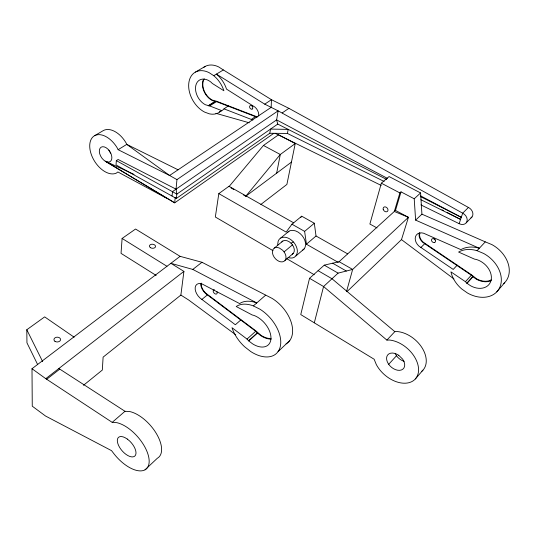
<?xml version="1.0" encoding="UTF-8"?>
<svg xmlns="http://www.w3.org/2000/svg" width="536" height="536" viewBox="0 0 536 536"><rect width="100%" height="100%" fill="white"/><g stroke="black" fill="none" stroke-linecap="round" stroke-linejoin="round"><path stroke-width="0.8" d="M176.351 198.467L176.853 194.106L176.056 189.154L118.121 159.487L116.319 160.612L116.051 164.941L176.351 198.467L269.782 133.27L287.423 133.444L384.124 181.463M286.057 343.911A30.552 19.37 48.1 0 0 291.356 322.766A30.552 19.37 48.1 0 0 272.241 298.478L201.965 262.278L180.089 256.335L135.561 229.033L122.101 238.453L121.036 253.367L156.157 275.437M176.056 189.154L176.947 179.607L278.117 110.838L462.682 213.181A6.874 5.38 41.1 0 1 466.95 221.482A6.874 5.38 41.1 0 1 459.151 223.68L420.907 204.906M175.205 197.395L174.696 202.843L105.217 161.182A8.496 5.152 58 0 1 100.078 148.217A8.496 5.152 58 0 1 110.644 152.894A8.496 5.152 58 0 1 106.838 161.899L134.027 174.401M172.043 195.948L172.525 191.587L276.623 119.897L278.117 110.838L264.724 104.145L216.417 74.109A23.329 16.227 59.7 0 1 226.527 89.123L254.881 107.066A8.027 5.762 57.6 0 1 258.674 115.99M83.489 385.304L102.322 370.054L103.113 357.144L180.873 295.075L183.915 271.384L170.89 263.31L192.819 269.427L256.757 302.927A30.847 19.283 48.1 0 0 239.612 303.597L202.219 284.033A10.151 6.218 50.9 0 0 195.231 287.263A10.151 6.218 50.9 0 0 199.935 297.942L235.338 324.756L240.751 320.019L240.624 319.402M293.721 222.862L228.966 186.273L218.815 193.623L215.338 217.013L273.092 250.714M228.966 186.273L228.899 186.742L263.464 145.457L278.566 134.777L295.229 143.568L286.894 184.438L260.844 204.464M291.443 162.107L245.749 196.27L245.83 195.801M269.782 133.27L270.546 129.082L288.187 129.39L287.423 133.444M276.663 173.161L280.281 154.489L295.229 143.568M309.54 278.298L300.756 314.585L374.148 359.241L376.292 364.513A26.076 17.427 41.5 0 0 405.638 383.193A26.076 17.427 41.5 0 0 417.129 362.209A26.076 17.427 41.5 0 0 389.699 340.045L386.885 340.099L323.563 286.526L309.54 278.298L324.267 265.159L339.1 261.689L395.488 210.414L401.029 191.875L414.214 198.782L415.621 220.122L479.338 248.255A27.852 21.005 38.3 0 0 460.893 249.642L423.574 233.214A9.112 6.868 43 0 0 415.547 236.503A9.112 6.868 43 0 0 419.031 246.185L453.215 269.414L456.913 265.481L456.866 264.911M314.317 322.799L323.563 286.526L338.089 273.125L352.655 269.427L408.432 217.321L395.488 210.414M346.558 291.457L352.655 269.427L339.1 261.689M415.621 220.122L421.919 214.159L420.593 192.94L389.082 176.558L381.351 183.191L369.873 224.041L376.996 227.927M394.275 211.68L399.876 192.92L401.029 191.875M346.946 291.671L401.491 239.612L408.432 217.321L394.342 211.465M459.151 223.68L462.682 213.181L468.417 207.452A6.821 5.373 40.8 0 1 472.732 212.685A6.821 5.373 40.8 0 1 470.93 217.924M287.986 257.481A11.839 8.074 49.8 0 0 294.344 257.267C299.966 253.32 296.776 245.066 292.669 241.213A11.839 8.074 49.8 0 0 285.179 237.254L282.787 237.28A11.839 8.074 49.8 0 0 278.144 241.361L277.782 243.719A11.839 8.074 49.8 0 0 277.849 245.012M228.436 105.813L224.008 108.855A23.329 16.227 59.7 0 1 219.298 111.917M347.676 253.883L316.032 236.001L314.317 223.251L301.721 216.202L291.946 224.202L286.157 232.095L218.815 193.623M300.75 217.516L301.721 216.202M245.749 196.27L280.281 154.489L263.464 145.457M496.798 291.839L504.724 282.613M415.313 378.979L422.958 370.155M466.836 283.162L470.487 285.721A17.313 13.011 38.5 0 0 491.103 280.194A17.313 13.011 38.5 0 0 476.444 259.498L474.467 259.116L458.588 252.054A27.939 21.005 38.4 0 1 477.053 250.701L483.707 253.495A27.939 21.005 38.4 0 1 500.008 286.874A27.939 21.005 38.4 0 1 467.493 293.025L461.65 288.911A27.939 21.005 38.4 0 1 450.923 271.853L465.429 281.695L466.836 283.162L472.725 276.663L476.357 279.196A17.165 13.011 38.2 0 0 491.07 280.663M467.024 283.289L472.913 276.79M388.687 364.312L396.493 355.75M465.429 281.695L471.332 275.203L472.725 276.663M477.053 250.701L485.288 241.87L491.887 244.597A27.624 20.991 38 0 1 503.579 283.698M386.885 340.099L394.831 331.65L397.632 331.576A25.822 17.46 41.3 0 1 422.274 348.159A25.822 17.46 41.3 0 1 421.859 371.22M466.273 222.762L471.968 216.973M420.901 247.491L424.72 243.713L471.332 275.203M278.017 351.676L289.815 340.507M145.028 469.817L157.35 458.24A29.239 14.767 49 0 0 156.411 433.631A29.239 14.767 49 0 0 129.632 411.534L124.989 411.286L58.859 368.513L45.774 378.671L31.999 368.721L180.089 256.335M414.214 198.782L420.593 192.94M248.771 340.903L257.427 333.057M248.577 340.749L252.382 343.717A19.182 11.926 48.2 0 0 270.948 338.705A19.182 11.926 48.2 0 0 254.091 315.463L252.175 314.954L236.209 306.518A30.961 19.249 48.2 0 1 253.361 305.895L260.04 309.252A30.961 19.249 48.2 0 1 280.328 346.39A30.961 19.249 48.2 0 1 250.654 351.489L244.57 346.725A30.961 19.249 48.2 0 1 231.988 327.697L247.036 339.087L248.577 340.749L257.233 332.91L261.012 335.831A19.001 11.98 48.1 0 0 271.183 339.08M247.036 339.087L255.712 331.261L257.233 332.91M253.361 305.895L265.608 295.209M45.774 378.671L112.205 422.361L124.989 411.286M295.959 255.92L304.113 248.925A11.725 8.094 49.7 0 0 303.724 237.937A11.725 8.094 49.7 0 0 293.453 230.406L291.075 230.453A11.725 8.094 49.7 0 0 287.43 232.597M338.29 262.426L306.431 244.208L316.032 236.001M285.018 260.442L293.339 253.34M284.08 251.907L282.68 250.265L279.269 247.974A8.234 5.548 49.8 0 0 272.476 251.042A8.234 5.548 49.8 0 0 277.333 260.389L279.075 261.334A8.234 5.548 49.8 0 0 285.44 259.799A8.234 5.548 49.8 0 0 284.08 251.907L292.455 244.858L291.061 243.223A8.154 5.561 49.8 0 0 281.755 241.97M306.431 244.208L304.622 231.378L314.317 223.251M302.485 250.279L304.113 248.925M274.439 247.994L282.854 241.019M280.737 238.024L289.018 231.204M201.878 299.45L207.405 294.914L255.712 331.261M192.819 269.427L201.965 262.278M46.639 379.334L59.717 369.157M58.859 368.513L183.915 271.384M37.627 364.52L26.954 342.826L26.8 329.747L44.662 316.883L74.142 337.191M273.702 133.397L174.696 202.843L105.217 161.182L106.838 161.899M386.677 179.426L277.749 124.084L176.853 194.106L116.319 160.612M282.238 112.895L288.897 108.332L468.417 207.452M224.008 108.855L251.29 119.421L255.431 116.647L257.066 117.243M264.724 104.145L271.457 99.689L288.897 108.332M209.65 105.92L221.415 110.51A23.39 16.214 59.6 0 1 209.301 113.826L204.578 112.078A23.39 16.214 59.6 0 1 188.793 83.194A23.39 16.214 59.6 0 1 209.04 72.621L213.757 75.697A23.39 16.214 59.6 0 1 223.894 90.751L212.316 83.449L211.07 82.209A14.492 10.05 59.6 0 0 195.868 85.278A14.492 10.05 59.6 0 0 205.409 104.755L209.65 105.92L216.484 101.639L255.431 116.647M208.196 105.773L215.03 101.505M208.35 105.833L215.184 101.559L216.484 101.639M167.48 198.702L117.866 171.949L116.366 173.101A21.661 13.145 58 0 1 93.807 159.963A21.661 13.145 58 0 1 94.973 135.501A21.661 13.145 58 0 1 117.538 148.439L118.128 149.685L126.771 144.378L178.059 169.805M213.757 75.697L223.365 69.955L271.457 99.689L271.169 107.361L169.59 175.48L118.128 149.685M94.698 135.642L103.441 130.509A21.487 13.192 58.1 0 1 126.195 143.145L126.771 144.378L169.59 175.48L176.947 179.607M195.459 72.079L205.127 66.444M291.061 243.223L293.293 241.95M112.205 422.361L116.835 422.67A29.594 14.579 49.1 0 1 144.821 446.937A29.594 14.579 49.1 0 1 142.945 470.615A29.594 14.579 49.1 0 1 114.336 454.273L111.568 450.662L45.54 416.023L32.261 406.188L31.999 368.721M215.874 113.31L249.3 122.811M215.184 101.559L212.249 100.493A14.392 10.063 59.8 0 1 203.238 79.837M251.29 119.421L252.932 120.017M421.919 214.159L485.288 241.87M381.163 185.402L275.055 133.263M420.854 199.7L460.578 219.425L447.225 212.537M420.251 196.478L461.288 217.328L420.66 195.895M442.033 209.857L443.52 210.621M381.351 183.191L399.876 192.92M387.421 178.354L276.623 119.897L277.749 124.084M231.003 187.935L233.81 189.523M243.639 195.077L245.046 195.868M291.946 224.202L304.622 231.378M332.655 263.196L346.323 271.035M324.267 265.159L338.089 273.125M318.103 270.687L331.992 278.754L394.831 331.65M286.807 258.721L314.237 274.734M122.101 238.453L166.964 266.291M180.873 295.075L188.665 300.006L235.76 334.786M223.365 69.955L218.681 66.92A23.162 16.248 59.8 0 0 203.358 67.637M424.72 243.713L422.864 242.413A9.072 6.868 42.9 0 1 419.4 232.798M401.491 239.612L453.945 278.955M207.405 294.914L205.476 293.42A10.09 6.238 50.9 0 1 200.739 283.464M252.758 106.698L252.469 106.269A1.97 1.42 58 0 1 252.275 105.8M434.06 238.694L434.368 239.177A2.245 1.708 42.3 0 0 435.245 239.927M26.8 329.747L42.652 361.599M216.772 291.557A2.506 1.554 50.6 0 1 216.323 294.07L215.867 294.09A2.506 1.554 50.6 0 1 213.898 292.844L213.542 292.301A2.506 1.554 50.6 0 1 214.44 289.762M270.941 338.538A18.351 11.571 48.1 0 1 261.112 335.402L255.933 330.92L207.539 294.512A9.46 5.842 50.9 0 1 201.302 283.129M404.124 361.304A10.325 6.981 41.3 0 1 395.246 353.559M292.455 244.858A8.154 5.561 49.8 0 1 292.227 254.278M491.351 279.906A16.582 12.562 38.2 0 1 476.524 278.787L471.62 274.881L424.921 243.337A8.502 6.439 42.9 0 1 419.882 233.066M257.025 116.788A7.491 5.407 57.7 0 1 255.451 116.218L216.437 101.197L212.303 100.085A13.896 9.715 59.8 0 1 204.203 78.899M110.744 153.189A8.429 5.172 58.1 0 1 108.875 150.08M252.128 109.076L251.759 109.177A1.977 1.42 58 0 1 250.185 108.379L249.903 107.957A1.977 1.42 58 0 1 250.245 105.612A1.977 1.42 58 0 1 252.476 106.738A1.977 1.42 58 0 1 252.128 109.076M434.448 242.54L433.952 242.58A2.251 1.708 42.3 0 1 432.023 241.508L431.715 241.026A2.251 1.708 42.3 0 1 432.565 238.681A2.251 1.708 42.3 0 1 435.299 240.195A2.251 1.708 42.3 0 1 434.448 242.54M398.724 355.288L396.399 353.988A10.432 6.968 41.5 0 0 386.711 359.857A10.432 6.968 41.5 0 0 399.474 370.349A10.432 6.968 41.5 0 0 402.603 359.087L398.724 355.288M127.313 439.058L124.861 437.577A12.408 6.11 49.1 0 0 118.65 445.61A12.408 6.11 49.1 0 0 133.913 456.632A12.408 6.11 49.1 0 0 129.725 441.088L127.313 439.058M150.502 247.692A3.075 2.03 5.6 0 0 155.494 246.774A3.075 2.03 5.6 0 0 151.433 244.282A3.075 2.03 5.6 0 0 150.502 247.692M54.953 341.311A3.317 2.399 -0.7 0 0 60.481 340.132A3.317 2.399 -0.7 0 0 56.347 337.271A3.317 2.399 -0.7 0 0 54.953 341.311M383.193 209.308A2.787 2.104 46.7 0 0 387.287 211.512A2.787 2.104 46.7 0 0 386.181 207.204A2.787 2.104 46.7 0 0 383.193 209.308"/></g></svg>
